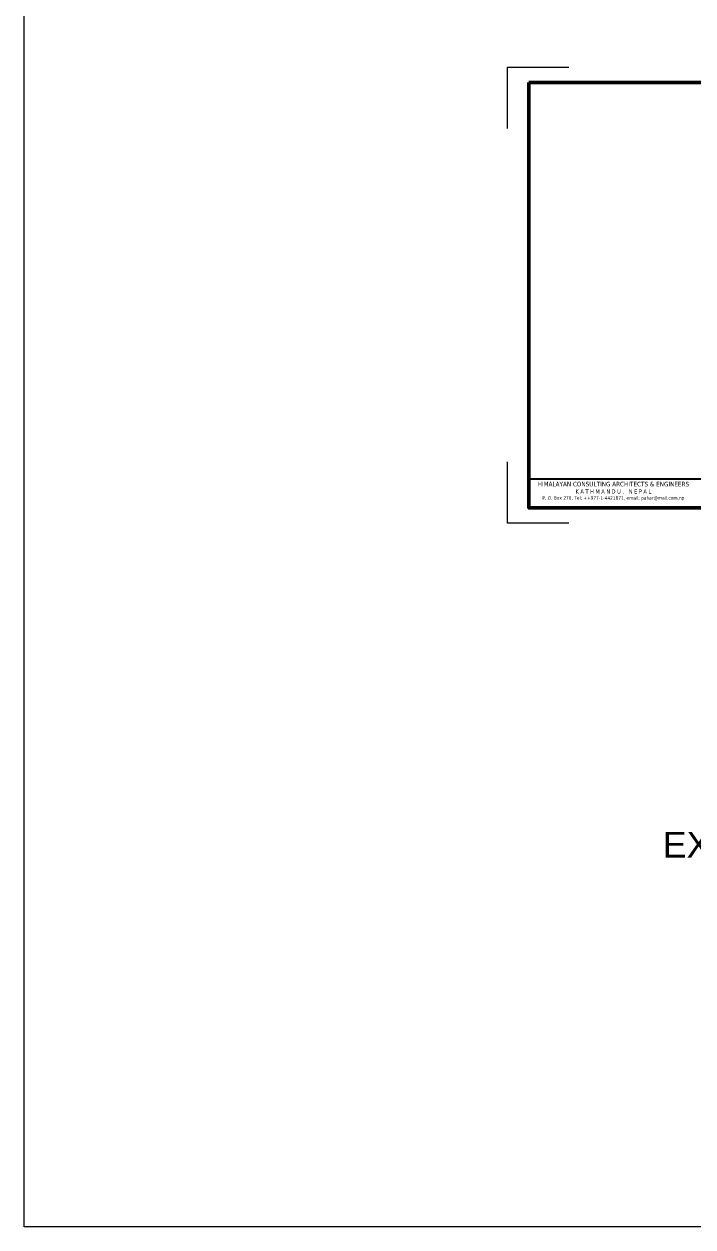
# Model space of a CAD drawing. Header units: inches. Extents: x 527934 to 2134587, y -408734 to 227304.
# Drawn here: x 1659984 to 1712247, y -317490 to -223494 of the extents above; entities that cross this region are included whole.
import ezdxf

# ---------------------------------------------------------------- set-up
doc = ezdxf.new("R2010")
doc.units = ezdxf.units.IN
doc.header["$MEASUREMENT"] = 0
doc.layers.add('paper', color=4, linetype='Continuous', lineweight=0, plot=False)
for name, color, linetype, lineweight in [('partition wall', 5, 'Continuous', 20), ('TITLE THICK', 7, 'Continuous', 50), ('TITLE THIN', 7, 'Continuous', 25)]:
    doc.layers.add(name, color=color, linetype=linetype, lineweight=lineweight)
doc.styles.get("Standard").update_dxf_attribs({"font": 'arial.ttf'})

msp = doc.modelspace()

# ---------------------------------------------------------------- linework, layer by layer
at = {"layer": 'paper'}
for points in [[(1697752.5, -231667), (1697752.5, -226867), (1702552.5, -226867)], [(1702552.5, -262507), (1697752.5, -262507), (1697752.5, -257707)]]:
    msp.add_lwpolyline(points, dxfattribs=at)
at = {"layer": 'partition wall', "color": 3, "ltscale": 0.25}
msp.add_lwpolyline([(1659983.5, -76685.5), (1781046.5, -76685.5), (1781046.5, -317490.5), (1659983.5, -317490.5)], close=True, dxfattribs=at)
at = {"layer": 'TITLE THICK'}
msp.add_lwpolyline([(1699425.5, -228067), (1745625.5, -228067), (1745625.5, -261307), (1699425.5, -261307)], close=True, dxfattribs=at)
at = {"layer": 'TITLE THIN'}
for p, q in [((1699425.5, -259045.8), (1699425.5, -261307)), ((1745625.5, -259045.8), (1699425.5, -259045.8)), ((1699425.5, -261307), (1745625.5, -261307))]:
    msp.add_line(p, q, dxfattribs=at)

# ---------------------------------------------------------------- texts
for s, insert, char_height, width, attachment_point in [('{\\fTahoma|b0|i0|c0|p34;\\H0.8845x;HIMALAYAN CONSULTING ARCHITECTS & ENGINEERS\\H1.131x;\\P\\H0.7778x;K A T H M A N D U ,   N E P A L\\P\\H0.8572x;P. O. Box 270, Tel: ++977-1-4421871, email: pahar@mail.com.np}', (1706031.7, -259260.7), 407.008, 12798.148, 2), ('EXISTING  BUILDING (PINK BUILDING)', (1709893.5, -286624.8), 2000, 53343.229, 1)]:
    msp.add_mtext(s, dxfattribs=dict(at, insert=insert, char_height=char_height, width=width, attachment_point=attachment_point))

doc.saveas('drawing.dxf')
